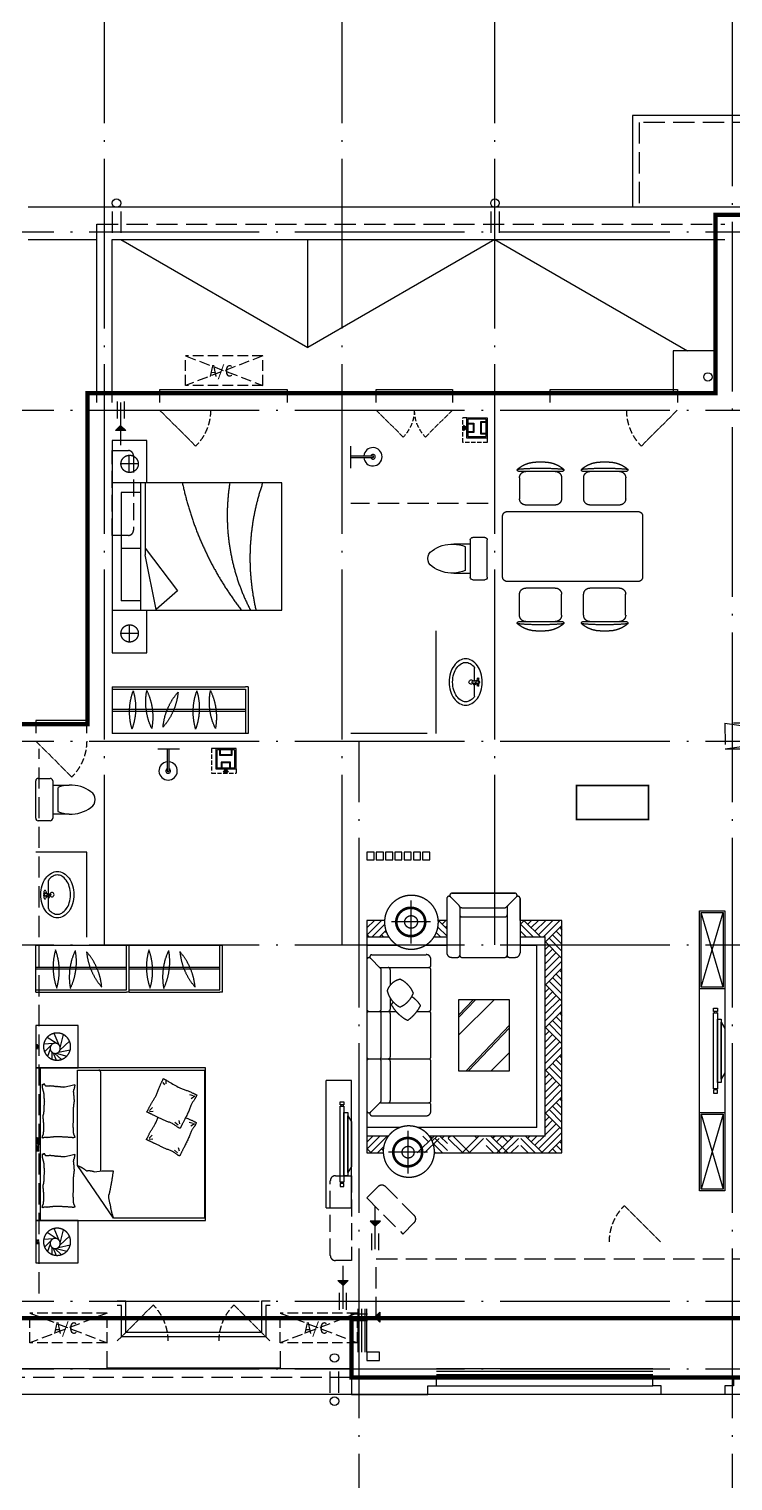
# Model space of a CAD drawing. Extents: x 23000734 to 24262965, y -11528137 to -9789882.
# Drawn here: x 24207525 to 24215820, y -10106160 to -10089050 of the extents above; entities that cross this region are included whole.
import ezdxf
from ezdxf.enums import TextEntityAlignment as Align

# ---------------------------------------------------------------- set-up
doc = ezdxf.new("R2010")
doc.units = 0
doc.header["$LTSCALE"] = 1000
for name, pattern in [('DASH', [0.35, 0.25, -0.1]), ('DASHDOTX2', [50.8, 25.4, -12.7, 0, -12.7]), ('DOTE', [2.42, 2, -0.2, 0.02, -0.2])]:
    doc.linetypes.add(name, pattern=pattern)
for name, color, linetype in [('0-0全面积', 3, 'Continuous'), ('0-0半面积', 10, 'Continuous'), ('0-厨卫洁具', 95, 'Continuous'), ('0-开启示意', 154, 'Continuous'), ('0-栏杆', 141, 'Continuous'), ('0-看线', 173, 'Continuous'), ('0-线脚', 6, 'Continuous'), ('_0', 7, 'Continuous'), ('A-SURFACE', 6, 'Continuous'), ('A-活动家具', 8, 'Continuous'), ('B-家具', 167, 'DASHDOTX2'), ('BALCONY', 6, 'Continuous'), ('DOTE', 249, 'DOTE'), ('KT', 8, 'Continuous'), ('PUB_HATCH', 252, 'Continuous'), ('PUB_STRM', 4, 'Continuous'), ('text_房间名称', 255, 'Continuous'), ('WINDOW', 4, 'Continuous'), ('图审修改', 1, 'Continuous'), ('栏杆', 163, 'Continuous'), ('空调', 6, 'Continuous')]:
    doc.layers.add(name, color=color, linetype=linetype)
doc.layers.add('J-洁具', color=167, linetype='Continuous', lineweight=9)
doc.layers.add('家具', color=156, linetype='Continuous', lineweight=9)
doc.styles.add('Dimension', font='romans.shx', dxfattribs={"width": 0.8, "bigfont": 'chs.shx'})
doc.styles.get("Standard").update_dxf_attribs({"font": 'gbenor.shx', "bigfont": 'gbcbig.shx'})
doc.styles.add('黑体', font='SIMHEI_0.TTF', dxfattribs={"width": 0.8})

# ---------------------------------------------------------------- blocks, each defined once
blk = doc.blocks.new('A$C6723108C')
at = {"layer": 'KT', "linetype": 'DASH', "ltscale": 0.5}
for p, q in [((-175, 455), (-175, -455)), ((175, 455), (-175, 455)), ((175, 455), (175, -455)), ((175, -455), (-175, -455))]:
    blk.add_line(p, q, dxfattribs=at)
for points in [[(-175, 455), (175, -455)], [(-175, -455), (175, 455)]]:
    blk.add_lwpolyline(points, dxfattribs=at)
at = {"layer": 'KT', "style": '黑体'}
blk.add_text('A/C', height=135.2, rotation=90, dxfattribs=at).set_placement((69, -176))
blk = doc.blocks.new('KC')
at = {"layer": '0-开启示意', "linetype": 'DASH', "ltscale": 0.3, "const_width": 10}
blk.add_lwpolyline([(245355, 107838), (244931, 107414)], dxfattribs=at)
at = {"layer": '0-开启示意', "linetype": 'DASH', "ltscale": 0.3}
blk.add_lwpolyline([(245355, 107838), (244931, 107414)], dxfattribs=at)
blk.add_arc((245355, 107838), 600, 180, 225, dxfattribs=at)
blk = doc.blocks.new('A$C5EB428A9')
at = {"layer": '0-开启示意', "xscale": -1}
blk.add_blockref('KC', (235934, -103577), dxfattribs=at)
at = {"layer": '0-开启示意', "extrusion": (0, 0, -1), "xscale": 0.75, "yscale": 0.75, "zscale": -0.75}
blk.add_blockref('KC', (-177146, -76617), dxfattribs=at)
at = {"layer": '0-开启示意', "xscale": 0.75, "yscale": 0.75, "zscale": 0.75}
blk.add_blockref('KC', (-189987, -76617), dxfattribs=at)
at = {"layer": '0-开启示意'}
blk.add_blockref('KC', (-248676, -103577), dxfattribs=at)
at = {"layer": '0-开启示意', "extrusion": (0, 0, -1), "zscale": -1}
blk.add_blockref('KC', (-234474, -107477), dxfattribs=at)
at = {"layer": '0-开启示意', "extrusion": (0, 0, -1), "zscale": -1, "rotation": 180}
for p in [(248876, 102299), (253476, 101129)]:
    blk.add_blockref('KC', p, dxfattribs=at)
at = {"layer": '0-开启示意', "rotation": 180}
blk.add_blockref('KC', (235434, 101129), dxfattribs=at)
blk = doc.blocks.new('$lvtry$00000195')
for p, q in [((-165, -91, 0), (-34, -91, 0)), ((-17, -58, 0), (-17, -48, 0)), ((-16, -91, 0), (-11, -91, 0)), ((11, -91, 0), (165, -91, 0)), ((17, -58, 0), (17, -48, 0))]:
    blk.add_line(p, q)
at = {"elevation": 0}
blk.add_lwpolyline([(273, -195, -0.132138), (254, -266, -0.106661), (193, -332, -0.083339), (108, -374, -0.072039), (0, -389, -0.072039), (-108, -374, -0.083339), (-193, -332, -0.106661), (-254, -266, -0.132138), (-273, -195, -0.132138), (-254, -124, -0.106661), (-193, -57, -0.083339), (-108, -16, -0.072039), (0, 0, -0.072039), (108, -16, -0.083339), (193, -57, -0.106661), (254, -124, -0.132138)], format="xyb", close=True, dxfattribs=at)
blk.add_circle((0, -58, 0), 16.7)
for centre, radius, start, end in [((-131, -195, 0), 101, 149.8906, 180), ((-68, -231, 0), 174, 128.9257, 149.8906), ((-165, -111, 0), 20, 90, 128.9257), ((-40, -49, 0), 10.1, 106.6096, 258.1648), ((-64, 218, 0), 259, 274.7069, 282.3732), ((-75, -228, 0), 173, 71.36, 79.1873), ((-29, -95, 0), 6.77, 155.344, 308.3224), ((-171, 3, 0), 166, 324.8411, 338.1337), ((-171, 3, 0), 170, 324.8411, 331.3523), ((-29, -95, 0), 3.37, 155.344, 308.3224), ((100, -210, 0), 170, 132.3141, 138.8253), ((100, -210, 0), 166, 125.5327, 138.8253), ((0, -131, 0), 25, 112.516, 67.484), ((-12, -74, 0), 10.6, 201.8924, 261.774), ((0, -48, 0), 16.7, 0, 180), ((-381, -131, 0), 372, 2.3982, 6.7627), ((0, -111, 0), 9.9, 201.7837, 338.2163), ((64, 218, 0), 259, 257.6268, 265.2931), ((381, -131, 0), 372, 170.1008, 177.6018), ((75, -228, 0), 173, 100.8127, 110.4191), ((40, -49, 0), 10.1, 281.8352, 73.3904), ((165, -111, 0), 20, 51.0743, 90), ((165, -111, 0), 20, 51.0743, 90), ((68, -231, 0), 174, 30.1094, 51.0743), ((131, -195, 0), 101, 0, 30.1094), ((-131, -195, 0), 101, 180, 210.1094), ((-68, -158, 0), 174, 210.1094, 234.4623), ((-27, -100, 0), 245, 234.4623, 253.5183), ((0, -9, 0), 340, 253.5183, 270), ((0, -9, 0), 340, 270, 286.4817), ((27, -100, 0), 245, 286.4817, 305.5377), ((68, -158, 0), 174, 305.5377, 329.8906), ((131, -195, 0), 101, 329.8906, 0)]:
    blk.add_arc(centre, radius, start, end)
blk = doc.blocks.new('_E39XBF')
at = {"layer": '0-厨卫洁具', "linetype": 'Continuous'}
for p, q in [((-170, 200), (-170, 395)), ((170, 395), (170, 200)), ((-220, 200), (-170, 200)), ((-170, 200), (170, 200)), ((-140, 260), (140, 260)), ((170, 200), (220, 200)), ((-250, 30), (-250, 170)), ((220, 0), (-220, 0)), ((250, 170), (250, 30))]:
    blk.add_line(p, q, dxfattribs=at)
for centre, radius, start, end in [((0, 590), 110, 33.4509, 146.5491), ((227, 413), 398, 143.3619, 182.544), ((-227, 413), 398, 357.456, 36.6381), ((227, 413), 398, 182.544, 202.5495), ((-227, 413), 398, 337.4505, 357.456), ((-220, 170), 30, 90, 180), ((220, 170), 30, 0, 90), ((-220, 30), 30, 180, 270), ((220, 30), 30, 270, 0)]:
    blk.add_arc(centre, radius, start, end, dxfattribs=at)
blk = doc.blocks.new('A$C06A70365')
at = {"layer": '0-厨卫洁具'}
for points in [[(-153, 68), (-153, 10), (-114, 39)], [(-42, -8), (-42, 86), (-100, 86), (-100, 94), (-34, 94), (-34, -16), (-100, -16), (-100, -8)], [(54, -23), (110, -23), (110, -31), (46, -31), (46, 109), (110, 109), (110, 101), (54, 101)]]:
    blk.add_hatch(color=256, dxfattribs=at).paths.add_polyline_path(points)
h = blk.add_hatch(color=256, dxfattribs=at)
h.paths.add_polyline_path([(-114, 159), (-114, -81), (126, -81), (126, 159)])
edge = h.paths.add_edge_path(flags=16)
edge.add_arc((-92, 136), 8, 90, 180, ccw=False)
edge.add_line((-92, 144), (102, 144))
edge.add_arc((102, 136), 8, 0, 90, ccw=False)
edge.add_line((110, 136), (110, -58))
edge.add_arc((102, -58), 8, -90, 0, ccw=False)
edge.add_line((102, -66), (-92, -66))
edge.add_arc((-92, -58), 8, 180, 270, ccw=False)
edge.add_line((-100, -58), (-100, 136))
at = {"layer": '0-厨卫洁具', "linetype": 'DASH', "ltscale": 0.2}
blk.add_lwpolyline([(126, -131), (-164, -131), (-164, 159)], dxfattribs=at)
at = {"layer": '0-厨卫洁具'}
for points in [[(-114, 159), (-164, 159)], [(-100, 94), (-34, 94), (-34, -16), (-100, -16)], [(-100, 86), (-42, 86), (-42, -8), (-100, -8)], [(110, 109), (46, 109), (46, -31), (110, -31)], [(110, 101), (54, 101), (54, -23), (110, -23)], [(126, -81), (126, -131)]]:
    blk.add_lwpolyline(points, dxfattribs=at)
for points in [[(-153, 68), (-153, 10), (-114, 39)], [(126, 159), (126, -81), (-114, -81), (-114, 159)]]:
    blk.add_lwpolyline(points, close=True, dxfattribs=at)
blk.add_lwpolyline([(110, 136), (110, -58, -0.414214), (102, -66), (-92, -66, -0.414214), (-100, -58), (-100, 136, -0.414214), (-92, 144), (102, 144, -0.414214)], format="xyb", close=True, dxfattribs=at)
blk = doc.blocks.new('A$C63347C85')
at = {"layer": '0-厨卫洁具'}
for p, q in [((-7068, 3743), (-7068, 3723)), ((-9228, 293), (-9208, 293))]:
    blk.add_line(p, q, dxfattribs=at)
for points in [[(-7068, 3857), (-7068, 3600)], [(-7068, 3743), (-6804, 3743)], [(-7068, 3723), (-6804, 3723)], [(-6058, 473), (-6058, 1683)], [(-9341, 293), (-9085, 293)], [(-9228, 293), (-9228, 30)], [(-9208, 293), (-9208, 30)], [(-10178, -1927), (-10178, -927), (-10778, -927)]]:
    blk.add_lwpolyline(points, dxfattribs=at)
for centre, radius, start, end in [((-6805, 3733), 108, 185.306, 174.694), ((-6805, 3733), 28.3, 200.6725, 159.3275), ((-6807, 3733), 10.5, 287.2381, 72.7619), ((-9218, 31), 108, 95.306, 84.694), ((-9218, 31), 28.3, 110.6725, 69.3275), ((-9218, 33), 10.5, 197.2381, 342.7619)]:
    blk.add_arc(centre, radius, start, end, dxfattribs=at)
blk.add_blockref('A$C06A70365', (-5583, 4034))
at = {"xscale": -1, "rotation": 270}
blk.add_blockref('A$C06A70365', (-8577, 168), dxfattribs=at)
at = {"layer": '0-厨卫洁具', "extrusion": (0, 0, -1), "zscale": -1, "rotation": 270}
blk.add_blockref('_E39XBF', (5458, 2533), dxfattribs=at)
at = {"layer": '0-厨卫洁具', "xscale": -1, "rotation": 270}
blk.add_blockref('$lvtry$00000195', (-5517, 1078, 0), dxfattribs=at)
at = {"layer": '0-厨卫洁具', "rotation": 270}
blk.add_blockref('_E39XBF', (-10778, -307), dxfattribs=at)
at = {"layer": '0-厨卫洁具', "extrusion": (0, 0, -1), "xscale": -1, "zscale": -1, "rotation": 270}
blk.add_blockref('$lvtry$00000195', (10718, -1427, 0), dxfattribs=at)
blk = doc.blocks.new('客厅电视')
at = {"layer": 'B-家具'}
for p, q in [((23188, 22787), (23488, 22787)), ((23354, 22520), (23354, 22557)), ((23354, 22557), (23399, 22557)), ((23399, 22520), (23354, 22520)), ((23399, 22505), (23354, 22505)), ((23354, 22505), (23354, 21610)), ((23361, 22520), (23361, 22505)), ((23391, 22520), (23391, 22505)), ((23399, 22557), (23399, 22520)), ((23399, 21610), (23399, 22505)), ((23443, 22431), (23399, 22431)), ((23399, 22431), (23399, 21684)), ((23443, 21684), (23443, 22431)), ((23488, 22319), (23443, 22393)), ((23443, 22393), (23443, 21722)), ((23488, 21796), (23488, 22319)), ((23443, 21722), (23488, 21796)), ((23354, 21610), (23399, 21610)), ((23399, 21595), (23354, 21595)), ((23354, 21595), (23354, 21557)), ((23361, 21595), (23361, 21610)), ((23391, 21595), (23391, 21610)), ((23399, 21684), (23443, 21684)), ((23399, 21557), (23399, 21595)), ((23354, 21557), (23399, 21557)), ((23488, 21327), (23188, 21327))]:
    blk.add_line(p, q, dxfattribs=at)
for points in [[(23488, 23707), (23188, 23707), (23188, 20407), (23488, 20407), (23488, 23707)], [(23468, 22807), (23208, 23687)], [(23208, 22807), (23468, 23687)], [(23468, 21307), (23208, 21307), (23208, 20427), (23468, 20427), (23468, 21307), (23208, 20427)], [(23208, 21307), (23468, 20427)]]:
    blk.add_lwpolyline(points, dxfattribs=at)
blk.add_lwpolyline([(23468, 22807), (23468, 23687), (23208, 23687), (23208, 22807)], close=True, dxfattribs=at)
blk = doc.blocks.new('$plan$00002601')
at = {"layer": 'B-家具'}
for p, q in [((522, 1082), (522, 1587)), ((943, 1612), (943, 972)), ((986, 1630), (1088, 1528)), ((1004, 1673), (1746, 1673)), ((1763, 1630), (1644, 1510)), ((1806, 1612), (1806, 972)), ((1095, 1510), (1095, 943)), ((1120, 1395), (1629, 1395)), ((1123, 1503), (1626, 1503)), ((1654, 1510), (1654, 918)), ((209, 1354), (0, 1354)), ((90, 1354), (0, 1264)), ((6, 1354), (0, 1348)), ((174, 1354), (4, 1184)), ((210, 1305), (60, 1155)), ((223, 1235), (144, 1155)), ((214, 1226), (234, 1206)), ((752, 1335), (292, 1335)), ((819, 1210), (873, 1155)), ((838, 1275), (943, 1170)), ((951, 1354), (842, 1354)), ((847, 1354), (842, 1349)), ((843, 1354), (943, 1254)), ((931, 1354), (887, 1310)), ((943, 1282), (929, 1268)), ((1856, 1354), (1806, 1304)), ((1806, 1231), (1882, 1155)), ((1812, 1310), (1966, 1155)), ((1852, 1354), (2050, 1155)), ((1940, 1354), (1896, 1310)), ((2024, 1354), (1938, 1268)), ((2108, 1354), (1980, 1226)), ((2192, 1354), (2022, 1184)), ((2276, 1354), (2078, 1155)), ((2300, 1293), (2102, 1095)), ((2232, 1226), (2300, 1158)), ((2274, 1268), (2300, 1242)), ((0, 1188), (32, 1155)), ((262, 1155), (0, 1155)), ((367, 1056), (0, 1056)), ((172, 1184), (201, 1155)), ((951, 1056), (684, 1056)), ((951, 1155), (790, 1155)), ((2104, 1155), (1806, 1155)), ((2005, 1056), (1806, 1056)), ((2003, -1089), (2003, 1056)), ((2102, -1188), (2102, 1155)), ((2102, 1104), (2300, 906)), ((2148, 1058), (2102, 1011)), ((2148, 1142), (2300, 990)), ((2190, 1184), (2300, 1074)), ((43, 907), (162, 787)), ((61, 949), (701, 949)), ((755, 823), (755, 896)), ((997, 918), (1070, 918)), ((1120, 918), (1629, 918)), ((1679, 918), (1752, 918)), ((2190, 1016), (2102, 927)), ((2232, 974), (2102, 843)), ((2274, 932), (2102, 759)), ((2300, 873), (2102, 675)), ((162, 797), (730, 797)), ((170, 306), (170, 769)), ((278, 591), (278, 772)), ((755, 306), (755, 772)), ((2300, 789), (2102, 591)), ((2232, 721), (2300, 654)), ((2274, 763), (2300, 738)), ((2102, 600), (2300, 401)), ((2148, 553), (2102, 507)), ((2148, 637), (2300, 486)), ((2190, 679), (2300, 570)), ((278, 306), (278, 436)), ((1683, 419), (1081, 419)), ((1081, 0), (1499, 419)), ((1081, 208), (1282, 419)), ((1081, 237), (1255, 419)), ((1081, 419), (1081, -418)), ((1683, -418), (1683, 419)), ((2190, 511), (2102, 423)), ((2232, 469), (2102, 339)), ((2274, 427), (2102, 255)), ((2300, 369), (2102, 170)), ((25, 281), (344, 281)), ((170, -255), (170, 256)), ((278, -255), (278, 256)), ((591, 281), (730, 281)), ((755, -255), (755, 256)), ((2300, 285), (2102, 86)), ((2190, 175), (2300, 65)), ((2232, 217), (2300, 149)), ((2274, 259), (2300, 233)), ((1170, -418), (1683, 117)), ((1198, -418), (1683, 88)), ((2102, 95), (2300, -103)), ((2148, 49), (2102, 2)), ((2190, 7), (2102, -82)), ((2148, 133), (2300, -19)), ((2232, -35), (2102, -166)), ((2274, -77), (2102, -250)), ((2300, -136), (2102, -334)), ((25, -280), (730, -280)), ((170, -768), (170, -305)), ((278, -771), (278, -305)), ((755, -771), (755, -305)), ((1466, -418), (1683, -204)), ((2300, -220), (2102, -418)), ((2190, -330), (2300, -439)), ((2232, -288), (2300, -355)), ((2274, -246), (2300, -271)), ((1081, -418), (1683, -418)), ((2102, -409), (2300, -608)), ((2148, -456), (2102, -502)), ((2190, -498), (2102, -586)), ((2148, -372), (2300, -523)), ((2232, -540), (2102, -670)), ((2274, -582), (2102, -754)), ((2300, -640), (2102, -839)), ((43, -906), (145, -804)), ((162, -796), (730, -796)), ((755, -895), (755, -822)), ((2300, -724), (2102, -923)), ((2190, -834), (2300, -944)), ((2232, -792), (2300, -860)), ((2274, -750), (2300, -776)), ((61, -949), (701, -949)), ((2102, -914), (2300, -1112)), ((2148, -960), (2102, -1007)), ((2190, -1002), (2102, -1091)), ((2148, -876), (2300, -1028)), ((388, -1089), (0, -1089)), ((255, -1188), (0, -1188)), ((71, -1188), (0, -1259)), ((155, -1188), (4, -1339)), ((239, -1188), (46, -1381)), ((487, -1631), (487, -1125)), ((794, -1188), (595, -1386)), ((2003, -1089), (603, -1089)), ((660, -1188), (727, -1255)), ((2102, -1188), (735, -1188)), ((744, -1188), (739, -1192)), ((744, -1188), (769, -1213)), ((828, -1188), (770, -1245)), ((862, -1188), (951, -1276)), ((912, -1188), (887, -1213)), ((985, -1188), (960, -1213)), ((1016, -1188), (1214, -1386)), ((1320, -1188), (1122, -1386)), ((1271, -1188), (1295, -1213)), ((1462, -1188), (1660, -1386)), ((1512, -1188), (1487, -1213)), ((1596, -1188), (1529, -1255)), ((1729, -1188), (1531, -1386)), ((1596, -1188), (1662, -1255)), ((1680, -1188), (1704, -1213)), ((1871, -1188), (2069, -1386)), ((1921, -1188), (1896, -1213)), ((2005, -1188), (1938, -1255)), ((2089, -1188), (1980, -1297)), ((2274, -1086), (2022, -1339)), ((2300, -1145), (2064, -1381)), ((2232, -1044), (2102, -1175)), ((0, -1335), (51, -1386)), ((199, -1311), (125, -1386)), ((172, -1339), (194, -1360)), ((851, -1215), (679, -1386)), ((782, -1276), (892, -1386)), ((803, -1213), (951, -1360)), ((959, -1215), (1130, -1386)), ((1377, -1215), (1206, -1386)), ((1405, -1215), (1576, -1386)), ((1405, -1299), (1492, -1386)), ((1786, -1215), (1615, -1386)), ((1786, -1299), (1699, -1386)), ((1814, -1215), (1985, -1386)), ((1814, -1299), (1901, -1386)), ((2300, -1229), (2143, -1386)), ((2190, -1339), (2237, -1386)), ((2232, -1297), (2300, -1364)), ((2274, -1255), (2300, -1280)), ((130, -1381), (135, -1386)), ((716, -1378), (257, -1378)), ((797, -1375), (808, -1386)), ((2148, -1381), (2153, -1386))]:
    blk.add_line(p, q, dxfattribs=at)
blk.add_lwpolyline([(0, 1354), (0, -1386), (194, -1386, 0.95119), (797, -1386), (2300, -1386), (2300, 1354), (1806, 1354), (1806, 1612, 0.668179), (1763, 1630, 0.668179), (1746, 1673), (1004, 1673, 0.668172), (986, 1630, 0.668172), (943, 1612), (943, 1354), (842, 1354, 0.930949), (209, 1354)], format="xyb", close=True, dxfattribs=at)
for centre, radius in [((518, 1335), 176), ((518, 1335), 161), ((522, 1335), 74.9), ((482, -1378), 176), ((482, -1378), 161), ((487, -1378), 69.9)]:
    blk.add_circle(centre, radius, dxfattribs=at)
for centre, radius, start, end in [((1070, 1510), 25.2, 0, 45), ((1120, 1420), 25.2, 180, 270), ((1123, 1528), 25.2, 225, 270), ((1626, 1528), 25.2, 270, 315), ((1629, 1420), 25.2, 270, 0), ((1679, 1510), 25.2, 135, 180), ((526, 1331), 317, 175.904, 4.096), ((25, 889), 25.2, 45, 180), ((61, 924), 25.2, 90, 225), ((701, 896), 53.9, 0, 90), ((997, 972), 53.9, 180, 270), ((1070, 943), 25.2, 270, 0), ((1120, 943), 25.2, 180, 270), ((1629, 943), 25.2, 270, 0), ((1679, 943), 25.2, 180, 270), ((1752, 972), 53.9, 270, 0), ((162, 823), 25.2, 225, 270), ((145, 769), 25.2, 0, 45), ((252, 772), 25.2, 0, 90), ((730, 823), 25.2, 270, 0), ((730, 772), 25.2, 0, 90), ((432, 461), 202, 100.7016, 162.4004), ((533, 597), 302, 193.6801, 241.6709), ((271, 387), 298, 21.1775, 65.6016), ((367, 321), 89, 128.2365, 152.662), ((680, 573), 445, 208.2783, 243.0311), ((280, 597), 287, 292.3889, 339.2194), ((220, 557), 462, 304.616, 333.2587), ((362, 188), 315, 30.8145, 56.6009), ((25, 306), 25.2, 180, 270), ((25, 256), 25.2, 90, 180), ((145, 306), 25.2, 270, 0), ((145, 256), 25.2, 0, 90), ((252, 306), 25.2, 270, 0), ((252, 256), 25.2, 0, 90), ((730, 306), 25.2, 270, 0), ((730, 256), 25.2, 0, 90), ((25, -255), 25.2, 180, 270), ((25, -305), 25.2, 90, 180), ((145, -255), 25.2, 270, 0), ((145, -305), 25.2, 0, 90), ((252, -255), 25.2, 270, 0), ((252, -305), 25.2, 0, 90), ((730, -255), 25.2, 270, 0), ((730, -305), 25.2, 0, 90), ((162, -822), 25.2, 90, 135), ((145, -768), 25.2, 315, 0), ((252, -771), 25.2, 270, 0), ((730, -771), 25.2, 270, 0), ((730, -822), 25.2, 0, 90), ((25, -888), 25.2, 180, 315), ((61, -923), 25.2, 135, 270), ((701, -895), 53.9, 270, 0), ((495, -1371), 302, 357.134, 182.866)]:
    blk.add_arc(centre, radius, start, end, dxfattribs=at)
blk = doc.blocks.new('cvb')
at = {"layer": 'B-家具'}
for p, q in [((23188, 22857), (23488, 22857)), ((23188, 22857), (23188, 21357)), ((23488, 22857), (23488, 21357)), ((23354, 22570), (23354, 22607)), ((23354, 22607), (23399, 22607)), ((23399, 22607), (23399, 22570)), ((23399, 22570), (23354, 22570)), ((23399, 22555), (23354, 22555)), ((23354, 22555), (23354, 21660)), ((23361, 22570), (23361, 22555)), ((23391, 22570), (23391, 22555)), ((23399, 21660), (23399, 22555)), ((23443, 22481), (23399, 22481)), ((23399, 22481), (23399, 21734)), ((23443, 21734), (23443, 22481)), ((23488, 22369), (23443, 22443)), ((23443, 22443), (23443, 21772)), ((23488, 21846), (23488, 22369)), ((23399, 21734), (23443, 21734)), ((23443, 21772), (23488, 21846)), ((23354, 21660), (23399, 21660)), ((23399, 21645), (23354, 21645)), ((23354, 21645), (23354, 21607)), ((23354, 21607), (23399, 21607)), ((23361, 21645), (23361, 21660)), ((23391, 21645), (23391, 21660)), ((23399, 21607), (23399, 21645)), ((23488, 21357), (23188, 21357))]:
    blk.add_line(p, q, dxfattribs=at)
blk = doc.blocks.new('bed by Fuxin1')
at = {"layer": 'B-家具'}
for p, q in [((-1189, -239), (-1259, -133)), ((-1186, -208), (-1177, -92)), ((-1162, -177), (-1088, -102)), ((-1120, -168), (-1035, -139)), ((1111, -239), (1041, -133)), ((1114, -208), (1123, -92)), ((1138, -177), (1212, -102)), ((1180, -168), (1265, -139)), ((-1167, -274), (-1306, -216)), ((-1134, -287), (-1292, -325)), ((-1110, -284), (-1216, -396)), ((-1084, -265), (-1113, -406)), ((-1085, -187), (-1003, -187)), ((-1075, -203), (-990, -238)), ((-1071, -240), (-1039, -365)), ((-1070, -225), (-998, -301)), ((1133, -274), (994, -216)), ((1166, -287), (1008, -325)), ((1190, -284), (1084, -396)), ((1216, -265), (1187, -406)), ((1215, -187), (1297, -187)), ((1225, -203), (1310, -238)), ((1229, -240), (1261, -365)), ((1230, -225), (1302, -301))]:
    blk.add_line(p, q, dxfattribs=at)
at = {"layer": 'B-家具', "extrusion": (0, 0, -1)}
for p, q in [((-172, -1365), (-179, -1370)), ((-165, -1361), (-172, -1365)), ((-157, -1356), (-165, -1361)), ((-150, -1352), (-157, -1356)), ((-143, -1348), (-150, -1352)), ((-136, -1344), (-143, -1348)), ((-129, -1341), (-136, -1344)), ((-122, -1337), (-129, -1341)), ((-115, -1334), (-122, -1337)), ((-109, -1330), (-115, -1334)), ((-102, -1327), (-109, -1330)), ((-96, -1324), (-102, -1327)), ((-91, -1322), (-96, -1324)), ((-85, -1319), (-91, -1322)), ((-80, -1317), (-85, -1319)), ((-76, -1315), (-80, -1317)), ((-72, -1313), (-76, -1315)), ((-69, -1311), (-72, -1313)), ((-66, -1309), (-69, -1311)), ((-63, -1308), (-66, -1309)), ((-61, -1306), (-63, -1308)), ((-59, -1305), (-61, -1306)), ((-57, -1305), (-59, -1305)), ((-56, -1304), (-57, -1305)), ((-55, -1304), (-56, -1304)), ((-54, -1304), (-55, -1304)), ((-53, -1304), (-54, -1304)), ((-54, -1304), (-54, -1304)), ((-53, -1305), (-53, -1304)), ((-52, -1305), (-53, -1305)), ((-52, -1306), (-52, -1305)), ((-51, -1307), (-52, -1306)), ((-51, -1308), (-51, -1307)), ((-50, -1310), (-51, -1308)), ((-50, -1311), (-50, -1310)), ((-49, -1313), (-50, -1311)), ((-48, -1314), (-49, -1313)), ((-47, -1316), (-48, -1314)), ((-46, -1319), (-47, -1316)), ((-45, -1321), (-46, -1319)), ((-44, -1324), (-45, -1321)), ((-43, -1327), (-44, -1324)), ((-41, -1330), (-43, -1327)), ((-40, -1334), (-41, -1330)), ((-38, -1337), (-40, -1334)), ((-36, -1341), (-38, -1337)), ((-34, -1345), (-36, -1341)), ((-32, -1350), (-34, -1345)), ((-30, -1355), (-32, -1350)), ((-28, -1360), (-30, -1355)), ((-25, -1365), (-28, -1360)), ((-22, -1370), (-25, -1365)), ((-311, -1436), (-317, -1438)), ((-300, -1432), (-311, -1436)), ((-290, -1428), (-300, -1432)), ((-280, -1424), (-290, -1428)), ((-270, -1420), (-280, -1424)), ((-260, -1416), (-270, -1420)), ((-250, -1412), (-260, -1416)), ((-241, -1407), (-250, -1412)), ((-233, -1403), (-241, -1407)), ((-224, -1398), (-233, -1403)), ((-216, -1393), (-224, -1398)), ((-208, -1389), (-216, -1393)), ((-201, -1384), (-208, -1389)), ((-194, -1379), (-201, -1384)), ((-186, -1374), (-194, -1379)), ((-179, -1370), (-186, -1374)), ((-20, -1376), (-22, -1370)), ((-17, -1382), (-20, -1376)), ((-13, -1389), (-17, -1382)), ((-10, -1396), (-13, -1389)), ((-7, -1403), (-10, -1396)), ((-3, -1411), (-7, -1403)), ((1, -1419), (-3, -1411)), ((5, -1427), (1, -1419)), ((9, -1435), (5, -1427)), ((13, -1444), (9, -1435)), ((17, -1453), (13, -1444)), ((21, -1461), (17, -1453)), ((26, -1470), (21, -1461)), ((30, -1479), (26, -1470)), ((34, -1487), (30, -1479)), ((38, -1496), (34, -1487)), ((43, -1505), (38, -1496)), ((47, -1513), (43, -1505)), ((51, -1522), (47, -1513)), ((54, -1531), (51, -1522)), ((58, -1540), (54, -1531)), ((61, -1549), (58, -1540)), ((64, -1558), (61, -1549)), ((67, -1567), (64, -1558)), ((70, -1576), (67, -1567)), ((74, -1585), (70, -1576)), ((78, -1594), (74, -1585)), ((82, -1603), (78, -1594)), ((87, -1612), (82, -1603)), ((92, -1621), (87, -1612)), ((98, -1629), (92, -1621)), ((103, -1638), (98, -1629)), ((109, -1645), (103, -1638)), ((103, -1713), (107, -1711)), ((107, -1711), (112, -1708)), ((114, -1653), (109, -1645)), ((112, -1708), (116, -1706)), ((119, -1659), (114, -1653)), ((116, -1706), (119, -1704)), ((123, -1665), (119, -1659)), ((119, -1704), (123, -1703)), ((127, -1671), (123, -1665)), ((123, -1703), (126, -1701)), ((126, -1701), (128, -1700)), ((130, -1675), (127, -1671)), ((128, -1700), (131, -1699)), ((133, -1679), (130, -1675)), ((131, -1699), (133, -1698)), ((135, -1683), (133, -1679)), ((133, -1698), (135, -1696)), ((136, -1686), (135, -1683)), ((135, -1696), (136, -1695)), ((137, -1688), (136, -1686)), ((136, -1695), (137, -1694)), ((138, -1690), (137, -1688)), ((137, -1692), (138, -1690)), ((137, -1694), (137, -1692)), ((-312, -1764), (-310, -1771)), ((-310, -1771), (-306, -1780)), ((-306, -1780), (-303, -1789)), ((-303, -1789), (-299, -1798)), ((-299, -1798), (-295, -1807)), ((-295, -1807), (-292, -1815)), ((-292, -1815), (-288, -1823)), ((-288, -1823), (-285, -1831)), ((-285, -1831), (-282, -1838)), ((-282, -1838), (-278, -1844)), ((-278, -1844), (-275, -1850)), ((-275, -1850), (-272, -1856)), ((-272, -1856), (-270, -1861)), ((-270, -1861), (-267, -1866)), ((-267, -1866), (-265, -1870)), ((-265, -1870), (-263, -1874)), ((-263, -1874), (-262, -1877)), ((-262, -1877), (-260, -1880)), ((-260, -1880), (-259, -1882)), ((-236, -1883), (-232, -1881)), ((-232, -1881), (-229, -1879)), ((-229, -1879), (-226, -1878)), ((-226, -1878), (-222, -1876)), ((-222, -1876), (-218, -1873)), ((-218, -1873), (-214, -1871)), ((-214, -1871), (-210, -1868)), ((-210, -1868), (-205, -1865)), ((-205, -1865), (-201, -1862)), ((-201, -1862), (-196, -1858)), ((-196, -1858), (-190, -1854)), ((-190, -1854), (-184, -1850)), ((-184, -1850), (-178, -1846)), ((-178, -1846), (-172, -1842)), ((-172, -1842), (-164, -1837)), ((-164, -1837), (-157, -1833)), ((-157, -1833), (-148, -1829)), ((-148, -1829), (-139, -1825)), ((-139, -1825), (-130, -1821)), ((-130, -1821), (-120, -1817)), ((-120, -1817), (-109, -1813)), ((-109, -1813), (-98, -1809)), ((-98, -1809), (-87, -1805)), ((-87, -1805), (-75, -1800)), ((-75, -1800), (-63, -1795)), ((-63, -1795), (-51, -1790)), ((-51, -1790), (-39, -1785)), ((-39, -1785), (-27, -1779)), ((-27, -1779), (-15, -1773)), ((-15, -1773), (-3, -1767)), ((-3, -1767), (8, -1761)), ((8, -1761), (19, -1756)), ((19, -1756), (29, -1751)), ((29, -1751), (38, -1746)), ((38, -1746), (47, -1741)), ((47, -1741), (55, -1737)), ((55, -1737), (62, -1733)), ((62, -1733), (69, -1730)), ((69, -1730), (75, -1727)), ((75, -1727), (81, -1724)), ((81, -1724), (87, -1721)), ((87, -1721), (93, -1718)), ((93, -1718), (98, -1715)), ((98, -1715), (103, -1713)), ((-259, -1882), (-258, -1884)), ((-258, -1884), (-258, -1886)), ((-258, -1886), (-257, -1887)), ((-257, -1887), (-257, -1888)), ((-257, -1888), (-256, -1889)), ((-256, -1889), (-256, -1890)), ((-256, -1890), (-256, -1890)), ((-256, -1890), (-255, -1891)), ((-255, -1891), (-255, -1891)), ((-255, -1891), (-254, -1891)), ((-254, -1891), (-253, -1891)), ((-253, -1891), (-252, -1891)), ((-252, -1891), (-251, -1890)), ((-251, -1890), (-250, -1889)), ((-250, -1889), (-248, -1889)), ((-248, -1889), (-246, -1888)), ((-246, -1888), (-244, -1887)), ((-244, -1887), (-241, -1885)), ((-241, -1885), (-238, -1884)), ((-238, -1884), (-236, -1883))]:
    blk.add_line(p, q, dxfattribs=at)
at = {"layer": 'B-家具'}
for points in [[(-900, 0), (-900, -500), (-1400, -500), (-1400, 0)], [(1400, 0), (1400, -500), (900, -500), (900, 0)]]:
    blk.add_lwpolyline(points, close=True, dxfattribs=at)
at = {"layer": 'B-家具', "extrusion": (0, 0, -1)}
for points in [[(900, 0), (-900, 0), (-900, -2000), (900, -2000)], [(557, -1887), (554, -1885), (551, -1883), (547, -1881), (543, -1879), (539, -1876), (535, -1874), (530, -1871), (525, -1868), (520, -1864), (515, -1860), (509, -1856), (503, -1852), (496, -1847), (489, -1843), (481, -1838), (473, -1834), (464, -1830), (455, -1826), (444, -1822), (434, -1819), (423, -1814), (411, -1810), (400, -1806), (388, -1801), (376, -1796), (364, -1790), (352, -1784), (340, -1779), (328, -1773), (317, -1767), (306, -1761), (296, -1756), (287, -1751), (278, -1747), (270, -1743), (263, -1739), (256, -1736), (249, -1732), (243, -1729), (238, -1726), (232, -1724), (227, -1721), (222, -1718), (218, -1716), (213, -1714), (209, -1712), (206, -1710), (202, -1708), (199, -1707), (196, -1706), (194, -1704), (192, -1703), (190, -1702), (189, -1701), (188, -1699), (187, -1698), (187, -1696), (188, -1694), (189, -1691), (190, -1688), (192, -1685), (195, -1681), (198, -1676), (201, -1671), (206, -1665), (211, -1658), (216, -1651), (222, -1643), (227, -1635), (232, -1626), (238, -1618), (243, -1609), (247, -1600), (251, -1591), (254, -1582), (258, -1573), (261, -1564), (264, -1554), (267, -1545), (271, -1537), (274, -1528), (278, -1519), (282, -1510), (286, -1501), (291, -1493), (295, -1484), (299, -1475), (304, -1467), (308, -1458), (312, -1450), (316, -1441), (320, -1433), (324, -1424), (328, -1416), (331, -1409), (335, -1401), (338, -1395), (341, -1388), (344, -1382), (347, -1376), (350, -1370), (352, -1365), (355, -1360), (357, -1355), (359, -1351), (361, -1347), (363, -1343), (365, -1339), (366, -1336), (368, -1332), (369, -1329), (370, -1327), (371, -1324), (372, -1322), (373, -1320), (374, -1318), (375, -1317), (375, -1315), (376, -1314), (376, -1313), (377, -1312), (377, -1311), (377, -1310), (378, -1310), (378, -1309), (379, -1309), (380, -1309), (381, -1310), (382, -1310), (384, -1311), (386, -1312), (388, -1313), (390, -1315), (393, -1316), (397, -1318), (401, -1320), (405, -1322), (410, -1325), (415, -1327), (421, -1330), (427, -1333), (433, -1336), (440, -1339), (447, -1343), (454, -1346), (461, -1350), (468, -1354), (475, -1358), (482, -1362), (489, -1366), (497, -1371), (504, -1375), (511, -1380), (518, -1385), (526, -1389), (533, -1394), (541, -1399), (549, -1404), (557, -1408), (566, -1413), (575, -1417), (585, -1422), (595, -1426), (605, -1430), (615, -1434), (625, -1438), (635, -1441), (645, -1445), (655, -1449), (664, -1453), (673, -1456), (682, -1460), (690, -1464), (698, -1467), (705, -1470), (713, -1474), (720, -1477), (726, -1480), (732, -1483), (738, -1486), (743, -1489), (748, -1491), (752, -1494), (756, -1495), (759, -1497), (762, -1498), (764, -1499), (766, -1500), (767, -1501), (769, -1502), (770, -1502), (771, -1502), (771, -1503), (772, -1503), (772, -1503), (773, -1503), (773, -1503), (773, -1504), (773, -1504), (773, -1505), (773, -1506), (772, -1507), (772, -1508), (771, -1509), (770, -1511), (769, -1512), (768, -1514), (767, -1516), (765, -1518), (764, -1521), (762, -1524), (760, -1528), (757, -1533), (753, -1540), (748, -1548), (742, -1558), (735, -1569), (727, -1583), (718, -1598), (709, -1613), (699, -1629), (690, -1645), (682, -1661), (674, -1676), (667, -1690), (661, -1703), (656, -1715), (652, -1726), (648, -1737), (644, -1747), (641, -1757), (638, -1767), (634, -1776), (631, -1785), (627, -1795), (624, -1804), (620, -1812), (617, -1821), (613, -1829), (610, -1836), (606, -1843), (603, -1850), (600, -1856), (597, -1862), (594, -1867), (592, -1872), (590, -1876), (588, -1879), (586, -1883), (585, -1885), (584, -1888), (583, -1890), (582, -1891), (582, -1893), (581, -1894), (581, -1895), (581, -1895), (580, -1896), (580, -1896), (579, -1896), (579, -1896), (578, -1896), (577, -1896), (576, -1896), (575, -1895), (573, -1894), (571, -1893), (568, -1892), (566, -1891), (563, -1890), (560, -1888)]]:
    blk.add_lwpolyline(points, close=True, dxfattribs=at)
for points in [[(900, -52), (-900, -52)], [(-872, -916), (-253, -489), (874, -489), (874, -1988), (-872, -1988), (-872, -916)], [(397, -1341), (433, -1375)], [(385, -1340), (390, -1382)], [(72, -1335), (108, -1370)], [(60, -1335), (65, -1377)], [(749, -1530), (710, -1532)], [(729, -1496), (698, -1516)], [(241, -1697), (281, -1687)], [(225, -1677), (254, -1639)], [(-84, -1692), (-44, -1682)], [(-100, -1671), (-70, -1634)], [(570, -1859), (582, -1813)], [(565, -1874), (536, -1831)], [(245, -1854), (257, -1807)], [(240, -1869), (211, -1826)]]:
    blk.add_lwpolyline(points, dxfattribs=at)
for points in [[(687, -117, -0.263368), (715, -98, -0.494818), (706, -79, -0.049225), (688, -77, -0.036831), (665, -79, -0.031893), (627, -87, 0.035782), (593, -94, 0.032941), (503, -100, 0.026564), (392, -94, 0.017905), (354, -89, -0.033397), (334, -87, -0.03204), (297, -87, 0.018442), (233, -90, 0.010837), (168, -90, 0.014624), (120, -87, 0.111249), (98, -79, -0.153708), (81, -75, -0.076444), (73, -77, -0.215512), (71, -79, -0.585858), (74, -82, 0.363489), (79, -85, 0.191716), (79, -96, -0.129675), (77, -113, -0.01735), (80, -130, 0.019326), (83, -145, 0.018818), (89, -213, 0.021828), (90, -272, 0.006204), (89, -306, 0.001963), (83, -413, 0.028341), (78, -449, -0.117014), (79, -458, -0.36606), (80, -459, -0.03973), (94, -456, -0.048309), (108, -451, 0.062981), (118, -447, 0.04058), (142, -443, 0.014345), (208, -441, 0.005484), (334, -442, 0.007153), (430, -445, 0.008762), (473, -448, -0.008153), (518, -451, -0.06251), (575, -446, 0.078669), (621, -444, 0.047825), (643, -449, -0.034494), (674, -456, -0.023571), (699, -459, -0.510228), (700, -458), (693, -428), (672, -345, 0.073041), (670, -326, 0.023305), (676, -265, 0.018299), (680, -242, -0.01097), (687, -204, -0.042281), (690, -170, -0.027201), (687, -116)], [(-133, -117, -0.263368), (-105, -98, -0.494818), (-115, -79, -0.049225), (-132, -77, -0.036831), (-156, -79, -0.031893), (-194, -87, 0.035782), (-228, -94, 0.032941), (-317, -100, 0.026564), (-429, -94, 0.017905), (-466, -89, -0.033397), (-486, -87, -0.03204), (-524, -87, 0.018442), (-588, -90, 0.010837), (-653, -90, 0.014624), (-701, -87, 0.111249), (-723, -79, -0.153708), (-740, -75, -0.076444), (-747, -77, -0.215512), (-749, -79, -0.585858), (-747, -82, 0.363489), (-742, -85, 0.191716), (-742, -96, -0.129675), (-744, -113, -0.01735), (-741, -130, 0.019326), (-738, -145, 0.018818), (-731, -213, 0.021828), (-731, -272, 0.006204), (-732, -306, 0.001963), (-738, -413, 0.028341), (-742, -449, -0.117014), (-742, -458, -0.36606), (-740, -459, -0.03973), (-727, -456, -0.048309), (-713, -451, 0.062981), (-702, -447, 0.04058), (-679, -443, 0.014345), (-612, -441, 0.005484), (-487, -442, 0.007153), (-391, -445, 0.008762), (-348, -448, -0.008153), (-302, -451, -0.06251), (-245, -446, 0.078669), (-200, -444, 0.047825), (-177, -449, -0.034494), (-147, -456, -0.023571), (-121, -459, -0.510228), (-120, -458), (-128, -428), (-148, -345, 0.073041), (-150, -326, 0.023305), (-145, -265, 0.018299), (-141, -242, -0.01097), (-133, -204, -0.042281), (-130, -170, -0.027201), (-133, -116)], [(-253, -489, -0.085272), (-317, -599, -0.124044), (-326, -686), (-312, -782), (-314, -912)], [(874, -741, -0.414214), (854, -761), (-315, -761)], [(-314, -912, 0.007867), (-432, -894, 0.009508), (-528, -876, 0.006616), (-593, -862, -0.023828), (-612, -858, -0.080713), (-630, -859, -0.009591), (-783, -891, -0.013133), (-816, -899, -0.007859), (-872, -916)]]:
    blk.add_lwpolyline(points, format="xyb", dxfattribs=at)
at = {"layer": 'B-家具'}
for centre, radius in [((-1150, -250), 160), ((-1130, -228), 60), ((1150, -250), 160), ((1170, -228), 60)]:
    blk.add_circle(centre, radius, dxfattribs=at)
at = {"layer": 'B-家具', "style": 'Dimension', "width": 0.8}
for s, p in [('500', (-1150, -22)), ('1800X2000', (0, -22)), ('500', (1150, -22))]:
    blk.add_text(s, height=25, dxfattribs=at).set_placement(p, align=Align.MIDDLE_CENTER)
blk = doc.blocks.new('衣柜2')
at = {"layer": 'B-家具'}
for p, q in [((1100, 0), (0, 0)), ((0, -550), (0, 0)), ((1070, -520), (1070, 0)), ((1100, -550), (1100, 0)), ((1070, -260), (0, -260)), ((1070, -280), (0, -280)), ((0, -520), (1070, -520)), ((0, -550), (1070, -550)), ((1100, -550), (1070, -550))]:
    blk.add_line(p, q, dxfattribs=at)
for centre, start, end in [((924, -254), 163.6588, 200.0199), ((-445, -298), 343.6588, 20.0199), ((1115, -370), 154.3888, 190.7499), ((-243, -192), 334.3888, 10.7499), ((58, -552), 5.1418, 41.5029), ((1316, -10), 185.1418, 221.5029)]:
    blk.add_arc(centre, 721, start, end, dxfattribs=at)
blk = doc.blocks.new('M_C25MYD')
at = {"layer": 'B-家具'}
for p, q in [((-569, 821), (-109, 821)), ((-389, 921), (-290, 921)), ((117, 821), (577, 821)), ((298, 921), (397, 921)), ((-564, 754), (-564, 529)), ((-114, 754), (-114, 529)), ((122, 754), (122, 529)), ((572, 754), (572, 529)), ((-746, 342), (-746, -308)), ((704, 392), (-696, 392)), ((-497, 461), (-182, 461)), ((190, 461), (505, 461)), ((754, -308), (754, 342)), ((-696, -358), (704, -358)), ((-182, -427), (-497, -427)), ((505, -427), (190, -427)), ((-564, -720), (-564, -495)), ((-114, -720), (-114, -495)), ((122, -720), (122, -495)), ((572, -720), (572, -495)), ((-109, -787), (-569, -787)), ((-290, -887), (-389, -887)), ((577, -787), (117, -787)), ((397, -887), (298, -887))]:
    blk.add_line(p, q, dxfattribs=at)
for centre, radius, start, end in [((-579, 837), 10, 130.7265, 202.67), ((-569, 841), 20, 202.67, 270), ((-379, 606), 316, 91.7651, 130.7265), ((-339, -1857), 2713, 84.8023, 95.1977), ((-497, 754), 67.5, 90, 180), ((-300, 606), 316, 49.2735, 88.2349), ((-182, 754), 67.5, 0, 90), ((-109, 841), 20, 270, 337.33), ((-100, 837), 10, 337.33, 49.2735), ((108, 837), 10, 130.7265, 202.67), ((117, 841), 20, 202.67, 270), ((307, 606), 316, 91.7651, 130.7265), ((347, -1857), 2713, 84.8023, 95.1977), ((190, 754), 67.5, 90, 180), ((387, 606), 316, 49.2735, 88.2349), ((505, 754), 67.5, 0, 90), ((577, 841), 20, 270, 337.33), ((587, 837), 10, 337.33, 49.2735), ((-497, 529), 67.5, 180, 270), ((-182, 529), 67.5, 270, 0), ((190, 529), 67.5, 180, 270), ((505, 529), 67.5, 270, 0), ((-696, 342), 50, 90, 180), ((704, 342), 50, 0, 90), ((-696, -308), 50, 180, 270), ((704, -308), 50, 270, 0), ((-497, -495), 67.5, 90, 180), ((-182, -495), 67.5, 0, 90), ((190, -495), 67.5, 90, 180), ((505, -495), 67.5, 0, 90), ((-497, -720), 67.5, 180, 270), ((-182, -720), 67.5, 270, 0), ((190, -720), 67.5, 180, 270), ((505, -720), 67.5, 270, 0), ((-579, -803), 10, 157.33, 229.2735), ((-569, -807), 20, 90, 157.33), ((-379, -572), 316, 229.2735, 268.2349), ((-339, 1890), 2713, 264.8023, 275.1977), ((-300, -572), 316, 271.7651, 310.7265), ((-109, -807), 20, 22.67, 90), ((-100, -803), 10, 310.7265, 22.67), ((108, -803), 10, 157.33, 229.2735), ((117, -807), 20, 90, 157.33), ((307, -572), 316, 229.2735, 268.2349), ((347, 1890), 2713, 264.8023, 275.1977), ((387, -572), 316, 271.7651, 310.7265), ((577, -807), 20, 22.67, 90), ((587, -803), 10, 310.7265, 22.67)]:
    blk.add_arc(centre, radius, start, end, dxfattribs=at)
at = {"layer": 'B-家具', "width": 0.8, "flags": 9}
for tag in ['XSIZE', 'YSIZE']:
    blk.add_attdef(tag, (0, 0), '', height=0.5, dxfattribs=at)
blk = doc.blocks.new('$plan$00002565')
at = {"layer": 'B-家具'}
for p, q in [((-750, 0), (-750, -2000)), ((750, -2000), (750, 0)), ((-1023, -305), (-1023, -102)), ((639, -104), (-639, -104)), ((-639, -333), (-639, -104)), ((-23, -333), (-23, -104)), ((639, -333), (639, -104)), ((975, -305), (975, -102)), ((-920, -199), (-1125, -199)), ((750, -333), (-750, -333)), ((873, -199), (1077, -199)), ((-740, -516), (-98, -388)), ((-18, -388), (-521, -770)), ((750, -388), (-98, -388)), ((-521, -770), (-740, -516))]:
    blk.add_line(p, q, dxfattribs=at)
blk.add_lwpolyline([(1250, 0), (-1250, 0), (-1250, -409), (-750, -409), (-750, -2000), (750, -2000), (750, -409), (1250, -409)], close=True, dxfattribs=at)
for centre in [(-1023, -205), (975, -205)]:
    blk.add_circle(centre, 102, dxfattribs=at)
for centre, radius, start, end in [((1524, -4452), 3707, 102.0578, 127.8384), ((368, -3767), 2412, 80.8909, 117.5798), ((-135, -4317), 2694, 70.8175, 103.1624)]:
    blk.add_arc(centre, radius, start, end, dxfattribs=at)
blk = doc.blocks.new('A$C59522257')
at = {"layer": 'B-家具'}
for p, q in [((-662, 30), (-632, 30)), ((-662, 30), (-662, -520)), ((938, 30), (-632, 30)), ((938, 0), (-632, 0)), ((-632, 0), (-632, -520)), ((938, 30), (938, -520)), ((-632, -240), (938, -240)), ((-632, -260), (938, -260)), ((-662, -520), (938, -520))]:
    blk.add_line(p, q, dxfattribs=at)
for centre, start, end in [((431, -328), 154.3888, 190.7499), ((-928, -150), 334.3888, 10.7499), ((633, -222), 163.6588, 200.0199), ((-737, -266), 343.6588, 20.0199), ((880, 32), 185.1418, 221.5029), ((-379, -510), 5.1418, 41.5029), ((1181, -328), 154.3888, 190.7499), ((-178, -150), 334.3888, 10.7499), ((1383, -222), 163.6588, 200.0199), ((13, -266), 343.6588, 20.0199)]:
    blk.add_arc(centre, 721, start, end, dxfattribs=at)
blk = doc.blocks.new('A$C463E5FAA')
at = {"layer": 'B-家具', "linetype": 'DASH'}
for p, q in [((-3823, 1037), (-1723, 737)), ((-3823, 1037), (-1723, 737)), ((-3821, 737), (-1723, 1037)), ((-3821, 737), (-1723, 1037))]:
    blk.add_line(p, q, dxfattribs=at)
blk.add_lwpolyline([(-1723, 737), (-1723, 1037), (-3823, 1037), (-3821, 737)], close=True, dxfattribs=at)
blk.add_lwpolyline([(-1723, 737), (-1723, 1037), (-3823, 1037), (-3821, 737)], close=True, dxfattribs=at)
at = {"layer": 'B-家具'}
for points in [[(-7958, -573), (-7958, -483), (-8043, -483), (-8043, -573)], [(-7848, -573), (-7848, -483), (-7933, -483), (-7933, -573)], [(-7738, -573), (-7738, -483), (-7824, -483), (-7824, -573)], [(-7629, -573), (-7629, -483), (-7714, -483), (-7714, -573)], [(-7519, -573), (-7519, -483), (-7604, -483), (-7604, -573)], [(-7409, -573), (-7409, -483), (-7494, -483), (-7494, -573)], [(-7299, -573), (-7299, -483), (-7385, -483), (-7385, -573)]]:
    blk.add_lwpolyline(points, close=True, dxfattribs=at)
at = {"extrusion": (0, 0, -1), "zscale": -1}
blk.add_blockref('A$C59522257', (10105, 1437), dxfattribs=at)
at = {"layer": 'A-活动家具', "extrusion": (0, 0, -1), "xscale": -1, "zscale": -1, "rotation": 269.9999999999998}
blk.add_blockref('$plan$00002565', (11043, 3118, 0), dxfattribs=at)
at = {"layer": 'A-活动家具', "extrusion": (0, 0, -1), "zscale": -1, "rotation": 180}
for name, p in [('客厅电视', (27311, 19235)), ('cvb', (31711, 18184))]:
    blk.add_blockref(name, p, dxfattribs=at)
at = {"layer": 'A-活动家具'}
for p in [(-11943, -1583), (-10843, -1583)]:
    blk.add_blockref('衣柜2', p, dxfattribs=at)
at = {"layer": 'J-洁具', "extrusion": (0, 0, -1), "zscale": -1, "rotation": 270}
blk.add_blockref('bed by Fuxin1', (11943, -3924), dxfattribs=at)
at = {"layer": '家具', "extrusion": (0, 0, -1), "xscale": 1.099999999627471, "yscale": 1.099999999627471, "zscale": -1.099999999627471, "rotation": 180}
blk.add_blockref('M_C25MYD', (5622, 3138), dxfattribs=at)
at = {"layer": '家具', "extrusion": (0, 0, -1), "xscale": -1, "zscale": -1}
blk.add_blockref('$plan$00002601', (8043, -2640), dxfattribs=at)
blk = doc.blocks.new('rfwetery')
at = {"layer": 'BALCONY'}
for points in [[(11892287, 65605), (11892346, 65605), (11892346, 65545)], [(11892407, 65605), (11892346, 65605), (11892346, 65545)]]:
    blk.add_hatch(color=256, dxfattribs=at).paths.add_polyline_path(points)
h = blk.add_hatch(color=256, dxfattribs=at)
h.paths.add_polyline_path([(11892407, 65605), (11892346, 65605), (11892346, 65545)])
h.paths.add_polyline_path([(11892346, 65605), (11892346, 65545), (11892407, 65605)])
blk.add_line((11892346, 65272), (11892346, 65777), dxfattribs=at)
at = {"layer": 'BALCONY', "linetype": 'DASH'}
for p, q in [((11892306, 65260), (11892306, 65460)), ((11892386, 65260), (11892386, 65460))]:
    blk.add_line(p, q, dxfattribs=at)
at = {"layer": 'BALCONY'}
blk.add_lwpolyline([(11892287, 65605), (11892346, 65545), (11892407, 65605)], close=True, dxfattribs=at)
blk = doc.blocks.new('A$C0B5919E6')
at = {"layer": '空调', "linetype": 'DASH', "ltscale": 0.8}
blk.add_lwpolyline([(250, 0), (60, 0, -0.414214), (0, 60), (0, 940, -0.414214), (60, 1000), (250, 1000)], format="xyb", close=True, dxfattribs=at)
blk = doc.blocks.new('A$C5CF676A9')
at = {"layer": '空调', "linetype": 'DASH', "ltscale": 0.8}
blk.add_lwpolyline([(-7481, -4062), (-7346, -3927, 0.414214), (-7346, -3842), (-7686, -3503, 0.414214), (-7771, -3503), (-7905, -3637)], format="xyb", close=True, dxfattribs=at)
at = {"layer": 'BALCONY', "extrusion": (0, 0, -1), "zscale": -1}
for p, rotation in [((11903148, 71740), 180.0035144073669), ((-11884157, -70943), 0.003514407366884229), ((74087, -11897384), 90.00351440736681)]:
    blk.add_blockref('rfwetery', p, dxfattribs=dict(at, rotation=rotation))
at = {"layer": 'BALCONY', "rotation": 0.003514407366884229}
blk.add_blockref('rfwetery', (-11900147, -70243), dxfattribs=at)
at = {"layer": '空调', "linetype": 'DASH', "ltscale": 0.8}
for p, rotation in [((-10655, 5171), 179.9964855926331), ((-8335, -4374), 359.9964855926331)]:
    blk.add_blockref('A$C0B5919E6', p, dxfattribs=dict(at, rotation=rotation))
blk = doc.blocks.new('A$C3E770297')
at = {"layer": '0-看线'}
for points in [[(-10019, 5276), (-10019, 5426), (-8519, 5426), (-8519, 5276)], [(-7469, 5276), (-7469, 5426), (-6569, 5426), (-6569, 5276)], [(-5419, 5276), (-5419, 5426), (-3919, 5426), (-3919, 5276)], [(-10879, 1376), (-10879, 1526), (-11479, 1526), (-11479, 1376)], [(-8599, -5904), (-8599, -6104), (-10639, -6104), (-10639, -5904)], [(-6759, -6314), (-4209, -6314)]]:
    blk.add_lwpolyline(points, dxfattribs=at)
blk = doc.blocks.new('A$C09024278')
at = {"layer": 'KT', "linetype": 'DASH', "ltscale": 0.5}
for p, q in [((489, 126), (-421, 126)), ((-421, -224), (-421, 126)), ((489, -224), (489, 126)), ((489, -224), (-421, -224))]:
    blk.add_line(p, q, dxfattribs=at)
for points in [[(489, 126), (-421, -224)], [(-421, 126), (489, -224)]]:
    blk.add_lwpolyline(points, dxfattribs=at)
at = {"layer": 'KT', "style": '黑体'}
blk.add_text('A/C', height=135.2, dxfattribs=at).set_placement((-142, -118))

msp = doc.modelspace()

# ---------------------------------------------------------------- linework, layer by layer
for points in [[(24217195, -10091150), (24217195, -10090070), (24214635, -10090070), (24214635, -10091150)], [(24217225, -10091150), (24207515, -10091150)], [(24207515, -10091530), (24208325, -10091530)], [(24208325, -10093450), (24208325, -10091530)], [(24208505, -10093450), (24208505, -10091530)], [(24208505, -10091530), (24215725, -10091530)], [(24211325, -10104840), (24203705, -10104840)], [(24218425, -10105140), (24196605, -10105140)]]:
    msp.add_lwpolyline(points)
at = {"linetype": 'DASH'}
for points in [[(24217115, -10091150), (24217115, -10090150), (24214715, -10090150), (24214715, -10091150)], [(24208325, -10091530), (24208325, -10091350), (24215725, -10091350)], [(24211325, -10104940), (24203705, -10104940)]]:
    msp.add_lwpolyline(points, dxfattribs=at)
at = {"layer": '0-0全面积', "linetype": 'DASH', "lineweight": 30, "const_width": 50}
for points in [[(24235315, -10104240), (24235315, -10104240), (24235315, -10104240), (24251015, -10104240), (24251015, -10104240), (24255315, -10104240), (24255315, -10093340), (24244515, -10093340), (24244515, -10091240), (24239315, -10091240), (24239315, -10093340), (24231915, -10093340), (24231915, -10097240), (24230215, -10097240), (24230215, -10093340), (24220815, -10093340), (24220815, -10091240), (24215615, -10091240), (24215615, -10093340), (24208215, -10093340), (24208215, -10097240), (24206815, -10097240)], [(24203415, -10104240), (24211615, -10104240), (24211615, -10104240), (24226815, -10104240), (24226815, -10104240), (24235315, -10104240)]]:
    msp.add_lwpolyline(points, dxfattribs=at)
at = {"layer": '0-0半面积', "linetype": 'DASH', "const_width": 50}
msp.add_lwpolyline([(24227105, -10104240), (24227105, -10104940), (24219825, -10104940), (24219825, -10104630), (24218605, -10104630), (24218605, -10104940), (24211325, -10104940), (24211325, -10104240), (24211615, -10104240), (24211615, -10104240), (24226815, -10104240), (24226815, -10104240), (24227105, -10104240)], dxfattribs=at)
at = {"layer": '0-栏杆'}
for points in [[(24210365, -10104040), (24210265, -10104040), (24210265, -10104410), (24208665, -10104410), (24208665, -10104040), (24208565, -10104040)], [(24210365, -10104090), (24210315, -10104090), (24210315, -10104460), (24208615, -10104460), (24208615, -10104090), (24208565, -10104090)], [(24214875, -10104870), (24212325, -10104870)], [(24214875, -10104910), (24212325, -10104910)]]:
    msp.add_lwpolyline(points, dxfattribs=at)
at = {"layer": '0-线脚'}
for points in [[(24211325, -10104940), (24211325, -10105140), (24212225, -10105140), (24212225, -10105040), (24212325, -10105040), (24212325, -10104940)], [(24215825, -10104940), (24215825, -10105040), (24215725, -10105040), (24215725, -10105140), (24214975, -10105140), (24214975, -10105040), (24214875, -10105040), (24214875, -10104940)]]:
    msp.add_lwpolyline(points, dxfattribs=at)
at = {"layer": '_0'}
for points in [[(24211405, -10104640), (24211405, -10104130)], [(24211505, -10104640), (24211505, -10104130)], [(24214875, -10104840), (24212325, -10104840)], [(24214875, -10104940), (24212325, -10104940)]]:
    msp.add_lwpolyline(points, dxfattribs=at)
at = {"layer": 'A-SURFACE', "linetype": 'DASH', "lineweight": 30}
for points in [[(24235315, -10104240), (24235315, -10104240), (24235315, -10103540), (24251015, -10103540), (24251015, -10104240), (24255315, -10104240), (24255315, -10093340), (24244515, -10093340), (24244515, -10091240), (24239315, -10091240), (24239315, -10093340), (24231915, -10093340), (24231915, -10097240), (24230215, -10097240), (24230215, -10093340), (24220815, -10093340), (24220815, -10091240), (24215615, -10091240), (24215615, -10093340), (24208215, -10093340), (24208215, -10097240), (24206815, -10097240)], [(24207645, -10103950), (24207645, -10097530)], [(24203415, -10104240), (24211615, -10104240), (24211615, -10103540), (24226815, -10103540), (24226815, -10104240), (24235315, -10104240)]]:
    msp.add_lwpolyline(points, dxfattribs=at)
at = {"layer": 'DOTE'}
for p, q in [((24208415, -10099840), (24208415, -10085440)), ((24211215, -10099840), (24211215, -10085440)), ((24213015, -10099840), (24213015, -10085440)), ((24215815, -10107840), (24215815, -10085440)), ((24181615, -10091440), (24257115, -10091440)), ((24181615, -10093540), (24257115, -10093540)), ((24181615, -10097440), (24257115, -10097440)), ((24211415, -10107840), (24211415, -10097440)), ((24181615, -10099840), (24257115, -10099840)), ((24181615, -10104040), (24257115, -10104040)), ((24181615, -10104840), (24257115, -10104840))]:
    msp.add_line(p, q, dxfattribs=at)
at = {"layer": 'PUB_HATCH', "linetype": 'DASH'}
msp.add_line((24212935, -10094640), (24211315, -10094640), dxfattribs=at)
at = {"layer": 'PUB_STRM', "linetype": 'DASH'}
for p, q in [((24208505, -10091200), (24208505, -10091530)), ((24208605, -10091200), (24208605, -10091530)), ((24212965, -10091200), (24212965, -10091530)), ((24213065, -10091200), (24213065, -10091530)), ((24211075, -10105120), (24211075, -10104840)), ((24211175, -10105120), (24211175, -10104840))]:
    msp.add_line(p, q, dxfattribs=at)
at = {"layer": 'PUB_STRM'}
for points in [[(24208605, -10091530), (24210810, -10092803)], [(24213015, -10091530), (24210810, -10092803)], [(24210810, -10092803), (24210810, -10091530)], [(24213015, -10091530), (24215284, -10092840)]]:
    msp.add_lwpolyline(points, dxfattribs=at)
msp.add_lwpolyline([(24215615, -10092840), (24215115, -10092840), (24215115, -10093340), (24215615, -10093340)], close=True, dxfattribs=at)
for centre in [(24208555, -10091100), (24213015, -10091100), (24215525, -10093150), (24215525, -10093150), (24211125, -10104710), (24211125, -10105220)]:
    msp.add_circle(centre, 50, dxfattribs=at)
at = {"layer": 'text_房间名称', "color": 6, "linetype": 'DASH', "const_width": 20}
msp.add_lwpolyline([(24214825, -10097964), (24213976, -10097964), (24213976, -10098364), (24214825, -10098364)], close=True, dxfattribs=at)
at = {"layer": 'WINDOW'}
msp.add_lwpolyline([(24212215, -10097350), (24211315, -10097350)], dxfattribs=at)
at = {"layer": '图审修改', "color": 3}
msp.add_lwpolyline([(24211505, -10104740), (24211655, -10104740), (24211655, -10104640), (24211505, -10104640)], close=True, dxfattribs=at)
at = {"layer": '栏杆'}
for points in [[(24211445, -10104640), (24211445, -10104130)], [(24211485, -10104640), (24211485, -10104130)]]:
    msp.add_lwpolyline(points, dxfattribs=at)

# ---------------------------------------------------------------- block references
for name, p in [('A$C3E770297', (24219084, -10098725)), ('A$C5EB428A9', (24218485, -10097801)), ('A$C63347C85', (24218382, -10097823)), ('A$C5CF676A9', (24219410, -10099188)), ('A$C463E5FAA', (24219548, -10098267)), ('A$C09024278', (24207956, -10104307)), ('A$C09024278', (24210906, -10104307))]:
    msp.add_blockref(name, p)
at = {"rotation": 270}
msp.add_blockref('A$C6723108C', (24209825, -10093076), dxfattribs=at)

doc.saveas('drawing.dxf')
